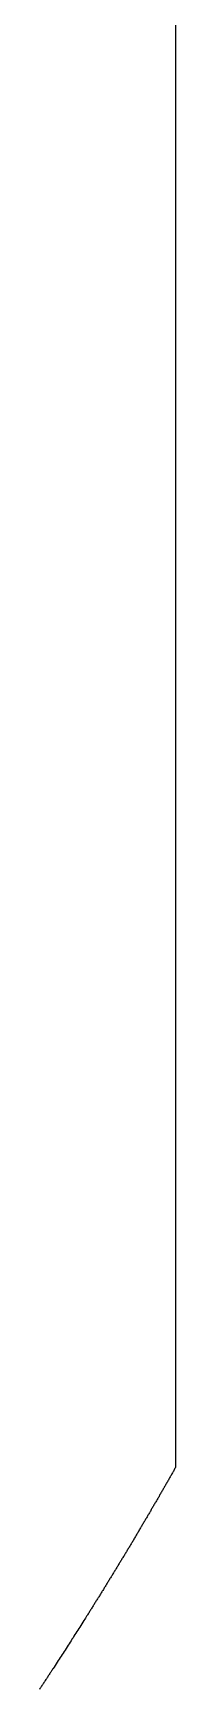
# Model space of a CAD drawing. Header units: millimetres. Extents: x 0 to 2438, y 0 to 1219.
# Drawn here: x 245.14 to 246, y 435.99 to 446.47 of the extents above; entities that cross this region are included whole.
import ezdxf

# ---------------------------------------------------------------- set-up
doc = ezdxf.new("R2010")
doc.units = ezdxf.units.MM
doc.layers.add('CUT_AIRCRAFT', color=7, linetype='Continuous')

msp = doc.modelspace()

# ---------------------------------------------------------------- linework, layer by layer
at = {"layer": 'CUT_AIRCRAFT'}
msp.add_lwpolyline([(246, 457.939), (246, 437.391), (245.997, 437.386), (245.994, 437.381), (245.991, 437.376), (245.988, 437.371), (245.986, 437.365), (245.983, 437.36), (245.98, 437.355), (245.977, 437.35), (245.974, 437.345), (245.971, 437.34), (245.968, 437.335), (245.965, 437.33), (245.962, 437.325), (245.96, 437.32), (245.957, 437.315), (245.954, 437.31), (245.951, 437.305), (245.948, 437.3), (245.945, 437.294), (245.942, 437.289), (245.939, 437.284), (245.936, 437.279), (245.933, 437.274), (245.93, 437.269), (245.928, 437.264), (245.925, 437.259), (245.922, 437.254), (245.919, 437.249), (245.916, 437.244), (245.913, 437.239), (245.91, 437.234), (245.907, 437.229), (245.904, 437.224), (245.901, 437.219), (245.898, 437.213), (245.895, 437.208), (245.893, 437.203), (245.89, 437.198), (245.887, 437.193), (245.884, 437.188), (245.881, 437.183), (245.878, 437.178), (245.875, 437.173), (245.872, 437.168), (245.869, 437.163), (245.866, 437.158), (245.863, 437.153), (245.86, 437.148), (245.857, 437.143), (245.854, 437.138), (245.851, 437.133), (245.848, 437.128), (245.846, 437.123), (245.843, 437.118), (245.84, 437.112), (245.837, 437.107), (245.834, 437.102), (245.831, 437.097), (245.828, 437.092), (245.825, 437.087), (245.822, 437.082), (245.819, 437.077), (245.816, 437.072), (245.813, 437.067), (245.81, 437.062), (245.807, 437.057), (245.804, 437.052), (245.801, 437.047), (245.798, 437.042), (245.795, 437.037), (245.792, 437.032), (245.789, 437.027), (245.786, 437.022), (245.783, 437.017), (245.78, 437.012), (245.777, 437.007), (245.774, 437.002), (245.771, 436.997), (245.768, 436.992), (245.766, 436.987), (245.763, 436.982), (245.76, 436.977), (245.757, 436.972), (245.754, 436.967), (245.751, 436.962), (245.748, 436.957), (245.745, 436.952), (245.742, 436.947), (245.739, 436.942), (245.736, 436.937), (245.733, 436.932), (245.73, 436.926), (245.727, 436.921), (245.724, 436.916), (245.721, 436.911), (245.718, 436.906), (245.715, 436.901), (245.712, 436.896), (245.709, 436.891), (245.706, 436.886), (245.703, 436.881), (245.7, 436.876), (245.697, 436.871), (245.694, 436.866), (245.691, 436.861), (245.688, 436.856), (245.685, 436.851), (245.682, 436.846), (245.679, 436.841), (245.676, 436.836), (245.673, 436.831), (245.669, 436.826), (245.666, 436.821), (245.663, 436.816), (245.66, 436.811), (245.657, 436.806), (245.654, 436.801), (245.651, 436.796), (245.648, 436.791), (245.645, 436.786), (245.642, 436.781), (245.639, 436.776), (245.636, 436.771), (245.633, 436.766), (245.63, 436.761), (245.627, 436.756), (245.624, 436.751), (245.621, 436.746), (245.618, 436.742), (245.615, 436.737), (245.612, 436.732), (245.609, 436.727), (245.606, 436.722), (245.603, 436.717), (245.6, 436.712), (245.597, 436.707), (245.594, 436.702), (245.591, 436.697), (245.587, 436.692), (245.584, 436.687), (245.581, 436.682), (245.578, 436.677), (245.575, 436.672), (245.572, 436.667), (245.569, 436.662), (245.566, 436.657), (245.563, 436.652), (245.56, 436.647), (245.557, 436.642), (245.554, 436.637), (245.551, 436.632), (245.548, 436.627), (245.545, 436.622), (245.542, 436.617), (245.538, 436.612), (245.535, 436.607), (245.532, 436.602), (245.529, 436.597), (245.526, 436.592), (245.523, 436.587), (245.52, 436.582), (245.517, 436.577), (245.514, 436.572), (245.511, 436.567), (245.508, 436.563), (245.505, 436.558), (245.501, 436.553), (245.498, 436.548), (245.495, 436.543), (245.492, 436.538), (245.489, 436.533), (245.486, 436.528), (245.483, 436.523), (245.48, 436.518), (245.477, 436.513), (245.474, 436.508), (245.471, 436.503), (245.467, 436.498), (245.464, 436.493), (245.461, 436.488), (245.458, 436.483), (245.455, 436.478), (245.452, 436.473), (245.449, 436.468), (245.446, 436.463), (245.442, 436.458), (245.439, 436.453), (245.436, 436.449), (245.434, 436.445), (245.431, 436.44), (245.428, 436.435), (245.424, 436.429), (245.419, 436.421), (245.413, 436.411), (245.406, 436.4), (245.399, 436.39), (245.393, 436.38), (245.387, 436.37), (245.381, 436.36), (245.374, 436.351), (245.368, 436.341), (245.362, 436.332), (245.356, 436.322), (245.35, 436.312), (245.343, 436.302), (245.337, 436.293), (245.331, 436.283), (245.325, 436.273), (245.319, 436.264), (245.312, 436.254), (245.306, 436.244), (245.3, 436.234), (245.293, 436.225), (245.287, 436.215), (245.281, 436.205), (245.275, 436.196), (245.269, 436.186), (245.262, 436.177), (245.256, 436.167), (245.25, 436.157), (245.243, 436.146), (245.236, 436.136), (245.23, 436.126), (245.224, 436.118), (245.22, 436.112), (245.217, 436.107), (245.214, 436.103), (245.212, 436.099), (245.209, 436.095), (245.206, 436.09), (245.203, 436.085), (245.199, 436.08), (245.196, 436.075), (245.193, 436.07), (245.19, 436.066), (245.187, 436.061), (245.184, 436.056), (245.181, 436.052), (245.178, 436.047), (245.174, 436.042), (245.171, 436.037), (245.168, 436.032), (245.165, 436.028), (245.162, 436.023), (245.159, 436.018), (245.156, 436.013), (245.152, 436.009), (245.149, 436.004), (245.146, 435.999), (245.143, 435.994), (245.14, 435.99), (245.137, 435.985)], dxfattribs=at)

doc.saveas('drawing.dxf')
